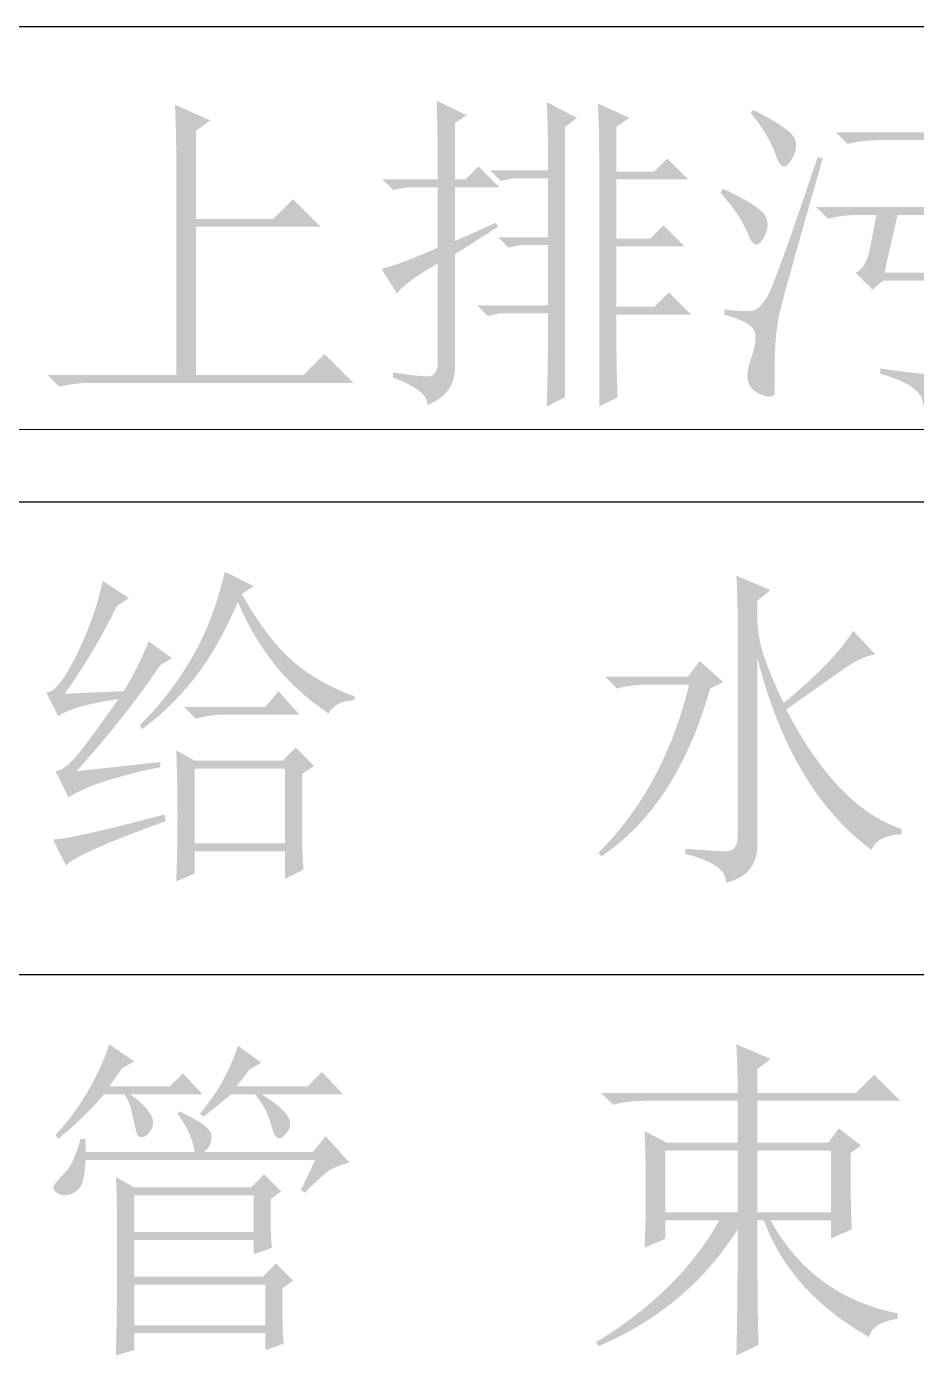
# Model space of a CAD drawing. Header units: millimetres. Extents: x 0 to 841, y 0 to 1189.
# Drawn here: x 690.33 to 704.44, y 104.22 to 125.29 of the extents above; entities that cross this region are included whole.
import ezdxf

# ---------------------------------------------------------------- set-up
doc = ezdxf.new("R2010")
doc.units = ezdxf.units.MM
doc.layers.add('C00-00-00', color=7, linetype='Continuous')
doc.layers.add('CBF-BF-BF', color=7, linetype='Continuous', true_color=0xbfbfbf)

msp = doc.modelspace()

# ---------------------------------------------------------------- hatches: boundary and pattern name
at = {"layer": 'C00-00-00'}
h = msp.add_hatch(color=256, dxfattribs=at)
edge = h.paths.add_edge_path(flags=0)
edge.add_spline(control_points=[(698.580897, 119.264511), (698.594678, 119.625006), (698.601843, 120.117241), (698.601843, 120.741768), (698.601843, 120.741768), (697.831796, 120.741768), (697.831796, 120.741768), (697.831796, 120.741768), (697.644382, 120.700427), (697.644382, 120.700427), (697.644382, 120.700427), (697.477915, 120.866894), (697.477915, 120.866894), (697.477915, 120.866894), (698.601843, 120.866894), (698.601843, 120.866894), (698.601843, 120.866894), (698.601843, 121.823804), (698.601843, 121.823804), (698.601843, 121.823804), (698.16473, 121.823804), (698.16473, 121.823804), (698.16473, 121.823804), (697.977317, 121.782463), (697.977317, 121.782463), (697.977317, 121.782463), (697.810849, 121.94893), (697.810849, 121.94893), (697.810849, 121.94893), (698.601843, 121.94893), (698.601843, 121.94893), (698.601843, 121.94893), (698.601843, 122.884893), (698.601843, 122.884893), (698.601843, 122.884893), (698.06055, 122.884893), (698.06055, 122.884893), (698.06055, 122.884893), (697.852742, 122.843552), (697.852742, 122.843552), (697.852742, 122.843552), (697.686275, 123.010019), (697.686275, 123.010019), (697.686275, 123.010019), (698.601843, 123.010019), (698.601843, 123.010019), (698.601843, 123.5232), (698.594678, 123.883695), (698.580897, 124.092055), (698.580897, 124.092055), (699.059352, 123.842354), (699.059352, 123.842354), (699.059352, 123.842354), (698.87249, 123.696833), (698.87249, 123.696833), (698.87249, 123.696833), (698.87249, 119.410032), (698.87249, 119.410032), (698.87249, 119.410032), (698.580897, 119.264511), (698.580897, 119.264511)], knot_values=[0, 0, 0, 0, 1, 1, 1, 2, 2, 2, 3, 3, 3, 4, 4, 4, 5, 5, 5, 6, 6, 6, 7, 7, 7, 8, 8, 8, 9, 9, 9, 10, 10, 10, 11, 11, 11, 12, 12, 12, 13, 13, 13, 14, 14, 14, 15, 15, 15, 16, 16, 16, 17, 17, 17, 18, 18, 18, 19, 19, 19, 20, 20, 20, 20], degree=3, periodic=1)
edge = h.paths.add_edge_path(flags=0)
edge.add_spline(control_points=[(699.683879, 120.720822), (699.683879, 120.179529), (699.690494, 119.742966), (699.704825, 119.410032), (699.704825, 119.410032), (699.413232, 119.264511), (699.413232, 119.264511), (699.413232, 119.264511), (699.413232, 123.114199), (699.413232, 123.114199), (699.413232, 123.502254), (699.406067, 123.821408), (699.392286, 124.071108), (699.392286, 124.071108), (699.891687, 123.842354), (699.891687, 123.842354), (699.891687, 123.842354), (699.683879, 123.696833), (699.683879, 123.696833), (699.683879, 123.696833), (699.683879, 122.989073), (699.683879, 122.989073), (699.683879, 122.989073), (700.28746, 122.989073), (700.28746, 122.989073), (700.28746, 122.989073), (700.495268, 123.197432), (700.495268, 123.197432), (700.495268, 123.197432), (700.828202, 122.864498), (700.828202, 122.864498), (700.828202, 122.864498), (699.683879, 122.864498), (699.683879, 122.864498), (699.683879, 122.864498), (699.683879, 121.927983), (699.683879, 121.927983), (699.683879, 121.927983), (700.224621, 121.927983), (700.224621, 121.927983), (700.224621, 121.927983), (700.432981, 122.135792), (700.432981, 122.135792), (700.432981, 122.135792), (700.765915, 121.802857), (700.765915, 121.802857), (700.765915, 121.802857), (699.683879, 121.802857), (699.683879, 121.802857), (699.683879, 121.802857), (699.683879, 120.845948), (699.683879, 120.845948), (699.683879, 120.845948), (700.28746, 120.845948), (700.28746, 120.845948), (700.28746, 120.845948), (700.516214, 121.074702), (700.516214, 121.074702), (700.516214, 121.074702), (700.870094, 120.720822), (700.870094, 120.720822), (700.870094, 120.720822), (699.683879, 120.720822), (699.683879, 120.720822)], knot_values=[0, 0, 0, 0, 1, 1, 1, 2, 2, 2, 3, 3, 3, 4, 4, 4, 5, 5, 5, 6, 6, 6, 7, 7, 7, 8, 8, 8, 9, 9, 9, 10, 10, 10, 11, 11, 11, 12, 12, 12, 13, 13, 13, 14, 14, 14, 15, 15, 15, 16, 16, 16, 17, 17, 17, 18, 18, 18, 19, 19, 19, 20, 20, 20, 21, 21, 21, 21], degree=3, periodic=1)
edge = h.paths.add_edge_path(flags=0)
edge.add_spline(control_points=[(696.85394, 122.864498), (696.85394, 123.432801), (696.846774, 123.848969), (696.832994, 124.113001), (696.832994, 124.113001), (697.311448, 123.883695), (697.311448, 123.883695), (697.311448, 123.883695), (697.124586, 123.759121), (697.124586, 123.759121), (697.124586, 123.759121), (697.124586, 122.864498), (697.124586, 122.864498), (697.124586, 122.864498), (697.291053, 122.864498), (697.291053, 122.864498), (697.291053, 122.864498), (697.498862, 123.072306), (697.498862, 123.072306), (697.498862, 123.072306), (697.831796, 122.739372), (697.831796, 122.739372), (697.831796, 122.739372), (697.124586, 122.739372), (697.124586, 122.739372), (697.124586, 122.739372), (697.124586, 121.886091), (697.124586, 121.886091), (697.124586, 121.886091), (697.769508, 122.177684), (697.769508, 122.177684), (697.769508, 122.177684), (697.810849, 122.115397), (697.810849, 122.115397), (697.810849, 122.115397), (697.124586, 121.678283), (697.124586, 121.678283), (697.124586, 121.678283), (697.124586, 119.909433), (697.124586, 119.909433), (697.137816, 119.618391), (696.992295, 119.410032), (696.687473, 119.284906), (696.701253, 119.438144), (696.521006, 119.583665), (696.146179, 119.72202), (696.146179, 119.72202), (696.146179, 119.805253), (696.146179, 119.805253), (696.40966, 119.763361), (696.593766, 119.742966), (696.697946, 119.742966), (696.801574, 119.742966), (696.85394, 119.8262), (696.85394, 119.992667), (696.85394, 119.992667), (696.85394, 121.532762), (696.85394, 121.532762), (696.492894, 121.324403), (696.27792, 121.16455), (696.209018, 121.053756), (696.209018, 121.053756), (695.959317, 121.449529), (695.959317, 121.449529), (696.111453, 121.477089), (696.40966, 121.587884), (696.85394, 121.782463), (696.85394, 121.782463), (696.85394, 122.739372), (696.85394, 122.739372), (696.85394, 122.739372), (696.354539, 122.739372), (696.354539, 122.739372), (696.354539, 122.739372), (696.146179, 122.698031), (696.146179, 122.698031), (696.146179, 122.698031), (695.979712, 122.864498), (695.979712, 122.864498), (695.979712, 122.864498), (696.85394, 122.864498), (696.85394, 122.864498)], knot_values=[0, 0, 0, 0, 1, 1, 1, 2, 2, 2, 3, 3, 3, 4, 4, 4, 5, 5, 5, 6, 6, 6, 7, 7, 7, 8, 8, 8, 9, 9, 9, 10, 10, 10, 11, 11, 11, 12, 12, 12, 13, 13, 13, 14, 14, 14, 15, 15, 15, 16, 16, 16, 17, 17, 17, 18, 18, 18, 19, 19, 19, 20, 20, 20, 21, 21, 21, 22, 22, 22, 23, 23, 23, 24, 24, 24, 25, 25, 25, 26, 26, 26, 27, 27, 27, 27], degree=3, periodic=1)
h = msp.add_hatch(color=256, dxfattribs=at)
edge = h.paths.add_edge_path(flags=0)
edge.add_spline(control_points=[(692.685209, 124.050162), (692.685209, 124.050162), (693.246897, 123.800462), (693.246897, 123.800462), (693.246897, 123.800462), (693.018143, 123.633995), (693.018143, 123.633995), (693.018143, 123.633995), (693.018143, 122.239971), (693.018143, 122.239971), (693.018143, 122.239971), (694.245699, 122.239971), (694.245699, 122.239971), (694.245699, 122.239971), (694.557687, 122.551959), (694.557687, 122.551959), (694.557687, 122.551959), (694.994801, 122.115397), (694.994801, 122.115397), (694.994801, 122.115397), (693.018143, 122.115397), (693.018143, 122.115397), (693.018143, 122.115397), (693.018143, 119.763912), (693.018143, 119.763912), (693.018143, 119.763912), (694.724154, 119.763912), (694.724154, 119.763912), (694.724154, 119.763912), (695.057088, 120.096846), (695.057088, 120.096846), (695.057088, 120.096846), (695.515148, 119.638786), (695.515148, 119.638786), (695.515148, 119.638786), (691.353473, 119.638786), (691.353473, 119.638786), (691.172674, 119.638786), (691.006207, 119.618391), (690.854072, 119.576499), (690.854072, 119.576499), (690.666659, 119.763912), (690.666659, 119.763912), (690.666659, 119.763912), (692.706155, 119.763912), (692.706155, 119.763912), (692.706155, 119.763912), (692.706155, 123.259719), (692.706155, 123.259719), (692.706155, 123.508869), (692.698989, 123.77235), (692.685209, 124.050162), (692.685209, 124.050162), (692.685209, 124.050162), (692.685209, 124.050162)], knot_values=[0, 0, 0, 0, 1, 1, 1, 2, 2, 2, 3, 3, 3, 4, 4, 4, 5, 5, 5, 6, 6, 6, 7, 7, 7, 8, 8, 8, 9, 9, 9, 10, 10, 10, 11, 11, 11, 12, 12, 12, 13, 13, 13, 14, 14, 14, 15, 15, 15, 16, 16, 16, 17, 17, 17, 18, 18, 18, 18], degree=3, periodic=1)
h = msp.add_hatch(color=256, dxfattribs=at)
edge = h.paths.add_edge_path(flags=0)
edge.add_spline(control_points=[(703.165796, 123.6136), (703.165796, 123.6136), (705.080166, 123.6136), (705.080166, 123.6136), (705.080166, 123.6136), (705.371759, 123.883695), (705.371759, 123.883695), (705.371759, 123.883695), (705.725088, 123.488474), (705.725088, 123.488474), (705.725088, 123.488474), (703.85261, 123.488474), (703.85261, 123.488474), (703.671811, 123.488474), (703.505344, 123.467528), (703.353209, 123.426186), (703.353209, 123.426186), (703.165796, 123.6136), (703.165796, 123.6136)], knot_values=[0, 0, 0, 0, 1, 1, 1, 2, 2, 2, 3, 3, 3, 4, 4, 4, 5, 5, 5, 6, 6, 6, 6], degree=3, periodic=1)
edge = h.paths.add_edge_path(flags=0)
edge.add_spline(control_points=[(704.143652, 122.302259), (704.143652, 122.302259), (703.935843, 121.38669), (703.935843, 121.38669), (703.935843, 121.38669), (705.308921, 121.38669), (705.308921, 121.38669), (705.308921, 121.38669), (705.454993, 121.615996), (705.454993, 121.615996), (705.454993, 121.615996), (705.808322, 121.345349), (705.808322, 121.345349), (705.808322, 121.345349), (705.62146, 121.199828), (705.62146, 121.199828), (705.565787, 120.700427), (705.496334, 120.315127), (705.4131, 120.044481), (705.329867, 119.773834), (705.211907, 119.590279), (705.05922, 119.493265), (704.906534, 119.396252), (704.733452, 119.326798), (704.539424, 119.284906), (704.566985, 119.479485), (704.344845, 119.645952), (703.873556, 119.784858), (703.873556, 119.784858), (703.873556, 119.868092), (703.873556, 119.868092), (704.331065, 119.798639), (704.63258, 119.767219), (704.7781, 119.774385), (704.923621, 119.781), (705.038274, 119.902267), (705.121507, 120.138187), (705.204741, 120.374107), (705.274194, 120.748383), (705.329867, 121.262115), (705.329867, 121.262115), (703.914897, 121.262115), (703.914897, 121.262115), (703.914897, 121.262115), (703.74843, 121.116594), (703.74843, 121.116594), (703.74843, 121.116594), (703.477784, 121.38669), (703.477784, 121.38669), (703.588578, 121.428582), (703.664645, 121.557015), (703.706538, 121.771989), (703.74843, 121.986963), (703.783157, 122.163352), (703.810718, 122.302259), (703.810718, 122.302259), (703.540622, 122.302259), (703.540622, 122.302259), (703.359823, 122.302259), (703.193356, 122.281312), (703.041221, 122.239971), (703.041221, 122.239971), (702.853808, 122.427384), (702.853808, 122.427384), (702.853808, 122.427384), (705.392154, 122.427384), (705.392154, 122.427384), (705.392154, 122.427384), (705.746034, 122.739372), (705.746034, 122.739372), (705.746034, 122.739372), (706.141256, 122.302259), (706.141256, 122.302259), (706.141256, 122.302259), (704.143652, 122.302259), (704.143652, 122.302259)], knot_values=[0, 0, 0, 0, 1, 1, 1, 2, 2, 2, 3, 3, 3, 4, 4, 4, 5, 5, 5, 6, 6, 6, 7, 7, 7, 8, 8, 8, 9, 9, 9, 10, 10, 10, 11, 11, 11, 12, 12, 12, 13, 13, 13, 14, 14, 14, 15, 15, 15, 16, 16, 16, 17, 17, 17, 18, 18, 18, 19, 19, 19, 20, 20, 20, 21, 21, 21, 22, 22, 22, 23, 23, 23, 24, 24, 24, 25, 25, 25, 25], degree=3, periodic=1)
edge = h.paths.add_edge_path(flags=0)
edge.add_spline(control_points=[(702.957988, 123.197432), (702.527488, 121.699229), (702.294876, 120.863035), (702.2607, 120.689954), (702.225974, 120.516321), (702.205027, 120.304654), (702.198413, 120.054954), (702.191247, 119.805253), (702.191247, 119.625557), (702.198413, 119.514212), (702.205027, 119.403417), (702.118487, 119.389637), (701.938239, 119.472871), (701.757441, 119.556104), (701.716099, 119.733044), (701.813113, 120.00314), (701.910127, 120.273235), (701.917293, 120.446868), (701.83406, 120.522936), (701.750826, 120.599003), (701.605305, 120.665149), (701.396946, 120.720822), (701.396946, 120.720822), (701.396946, 120.804055), (701.396946, 120.804055), (701.646646, 120.776495), (701.799333, 120.769329), (701.855006, 120.783109), (701.910127, 120.79689), (701.97958, 120.863035), (702.062814, 120.980996), (702.146047, 121.098956), (702.416694, 121.844199), (702.874754, 123.217827), (702.874754, 123.217827), (702.957988, 123.197432), (702.957988, 123.197432)], knot_values=[0, 0, 0, 0, 1, 1, 1, 2, 2, 2, 3, 3, 3, 4, 4, 4, 5, 5, 5, 6, 6, 6, 7, 7, 7, 8, 8, 8, 9, 9, 9, 10, 10, 10, 11, 11, 11, 12, 12, 12, 12], degree=3, periodic=1)
edge = h.paths.add_edge_path(flags=0)
edge.add_spline(control_points=[(701.376551, 122.718426), (701.792167, 122.524398), (702.020922, 122.371712), (702.062814, 122.260917), (702.104706, 122.149572), (702.08376, 122.031612), (702.000527, 121.907037), (701.917293, 121.781911), (701.841225, 121.813331), (701.771772, 122.000744), (701.702319, 122.188157), (701.556247, 122.406438), (701.334659, 122.656139), (701.334659, 122.656139), (701.376551, 122.718426), (701.376551, 122.718426)], knot_values=[0, 0, 0, 0, 1, 1, 1, 2, 2, 2, 3, 3, 3, 4, 4, 4, 5, 5, 5, 5], degree=3, periodic=1)
edge = h.paths.add_edge_path(flags=0)
edge.add_spline(control_points=[(701.855006, 123.966929), (702.243061, 123.772901), (702.461894, 123.623522), (702.510401, 123.519893), (702.558908, 123.415713), (702.537961, 123.294446), (702.447562, 123.15554), (702.357163, 123.016634), (702.281095, 123.044746), (702.218808, 123.238773), (702.15652, 123.432801), (702.021473, 123.662107), (701.813113, 123.925588), (701.813113, 123.925588), (701.855006, 123.966929), (701.855006, 123.966929)], knot_values=[0, 0, 0, 0, 1, 1, 1, 2, 2, 2, 3, 3, 3, 4, 4, 4, 5, 5, 5, 5], degree=3, periodic=1)
h = msp.add_hatch(color=256, dxfattribs=at)
edge = h.paths.add_edge_path(flags=0)
edge.add_spline(control_points=[(693.933711, 116.415705), (693.933711, 116.415705), (693.746298, 116.291131), (693.746298, 116.291131), (693.995999, 115.846851), (694.252865, 115.503444), (694.516346, 115.260909), (694.779827, 115.017823), (695.119376, 114.819937), (695.536094, 114.667802), (695.536094, 114.667802), (695.536094, 114.605514), (695.536094, 114.605514), (695.341515, 114.605514), (695.202609, 114.536061), (695.119927, 114.397155), (694.772661, 114.633075), (694.484927, 114.896556), (694.256172, 115.188149), (694.026867, 115.479191), (693.836146, 115.80551), (693.684011, 116.166005), (693.489432, 115.707945), (693.270599, 115.319338), (693.028065, 115.000736), (692.78553, 114.681582), (692.497796, 114.397155), (692.164862, 114.147454), (692.164862, 114.147454), (692.123521, 114.210293), (692.123521, 114.210293), (692.414562, 114.487554), (692.68135, 114.827103), (692.924436, 115.22949), (693.166971, 115.631877), (693.351077, 116.103166), (693.475652, 116.64446), (693.475652, 116.64446), (693.933711, 116.415705), (693.933711, 116.415705)], knot_values=[0, 0, 0, 0, 1, 1, 1, 2, 2, 2, 3, 3, 3, 4, 4, 4, 5, 5, 5, 6, 6, 6, 7, 7, 7, 8, 8, 8, 9, 9, 9, 10, 10, 10, 11, 11, 11, 12, 12, 12, 13, 13, 13, 13], degree=3, periodic=1)
edge = h.paths.add_edge_path(flags=0)
edge.add_spline(control_points=[(692.83073, 114.501335), (692.83073, 114.501335), (694.121125, 114.501335), (694.121125, 114.501335), (694.121125, 114.501335), (694.328933, 114.751035), (694.328933, 114.751035), (694.328933, 114.751035), (694.661867, 114.37676), (694.661867, 114.37676), (694.661867, 114.37676), (693.413364, 114.37676), (693.413364, 114.37676), (693.302019, 114.37676), (693.170278, 114.355814), (693.018143, 114.313921), (693.018143, 114.313921), (692.83073, 114.501335), (692.83073, 114.501335)], knot_values=[0, 0, 0, 0, 1, 1, 1, 2, 2, 2, 3, 3, 3, 4, 4, 4, 5, 5, 5, 6, 6, 6, 6], degree=3, periodic=1)
edge = h.paths.add_edge_path(flags=0)
edge.add_spline(control_points=[(692.706155, 111.733683), (692.719384, 112.066617), (692.72655, 112.413331), (692.72655, 112.773826), (692.72655, 113.134321), (692.719384, 113.481586), (692.706155, 113.81452), (692.706155, 113.81452), (692.997197, 113.648053), (692.997197, 113.648053), (692.997197, 113.648053), (694.39122, 113.648053), (694.39122, 113.648053), (694.39122, 113.648053), (694.59958, 113.856413), (694.59958, 113.856413), (694.59958, 113.856413), (694.890621, 113.56482), (694.890621, 113.56482), (694.890621, 113.56482), (694.703759, 113.440245), (694.703759, 113.440245), (694.703759, 113.440245), (694.703759, 112.399551), (694.703759, 112.399551), (694.703759, 112.274425), (694.710374, 112.115124), (694.724154, 111.921096), (694.724154, 111.921096), (694.433113, 111.775575), (694.433113, 111.775575), (694.433113, 111.775575), (694.433113, 112.212138), (694.433113, 112.212138), (694.433113, 112.212138), (692.997197, 112.212138), (692.997197, 112.212138), (692.997197, 112.212138), (692.997197, 111.858809), (692.997197, 111.858809), (692.997197, 111.858809), (692.706155, 111.733683), (692.706155, 111.733683)], knot_values=[0, 0, 0, 0, 1, 1, 1, 2, 2, 2, 3, 3, 3, 4, 4, 4, 5, 5, 5, 6, 6, 6, 7, 7, 7, 8, 8, 8, 9, 9, 9, 10, 10, 10, 11, 11, 11, 12, 12, 12, 13, 13, 13, 14, 14, 14, 14], degree=3, periodic=1)
edge = h.paths.add_edge_path(flags=0)
edge.add_spline(control_points=[(692.997197, 113.523479), (692.997197, 113.523479), (692.997197, 112.337264), (692.997197, 112.337264), (692.997197, 112.337264), (694.433113, 112.337264), (694.433113, 112.337264), (694.433113, 112.337264), (694.433113, 113.523479), (694.433113, 113.523479), (694.433113, 113.523479), (692.997197, 113.523479), (692.997197, 113.523479)], knot_values=[0, 0, 0, 0, 1, 1, 1, 2, 2, 2, 3, 3, 3, 4, 4, 4, 4], degree=3, periodic=1)
edge = h.paths.add_edge_path(flags=0)
edge.add_spline(control_points=[(691.124718, 113.481586), (691.124718, 113.481586), (692.456455, 113.627658), (692.456455, 113.627658), (692.456455, 113.627658), (692.456455, 113.544425), (692.456455, 113.544425), (692.220534, 113.502533), (691.953195, 113.436387), (691.654988, 113.346539), (691.35678, 113.256139), (691.138499, 113.162433), (690.999593, 113.065419), (690.999593, 113.065419), (690.791784, 113.481586), (690.791784, 113.481586), (690.888798, 113.495367), (690.996285, 113.571435), (691.114245, 113.710341), (691.232205, 113.849247), (691.457652, 114.15462), (691.790586, 114.626461), (691.318746, 114.557007), (690.999593, 114.466608), (690.833126, 114.355814), (690.833126, 114.355814), (690.645712, 114.730089), (690.645712, 114.730089), (690.770287, 114.730089), (690.930139, 114.927424), (691.124167, 115.323197), (691.318195, 115.718418), (691.457101, 116.110332), (691.540886, 116.498939), (691.540886, 116.498939), (691.957053, 116.228292), (691.957053, 116.228292), (691.957053, 116.228292), (691.76964, 116.103717), (691.76964, 116.103717), (691.506159, 115.576204), (691.228347, 115.11153), (690.937305, 114.709694), (690.937305, 114.709694), (691.87382, 114.751035), (691.87382, 114.751035), (692.025955, 115.000736), (692.157696, 115.264217), (692.269041, 115.542029), (692.269041, 115.542029), (692.643317, 115.271382), (692.643317, 115.271382), (692.643317, 115.271382), (692.456455, 115.167203), (692.456455, 115.167203), (692.081628, 114.612129), (691.637349, 114.050441), (691.124718, 113.481586), (691.124718, 113.481586), (691.124718, 113.481586), (691.124718, 113.481586)], knot_values=[0, 0, 0, 0, 1, 1, 1, 2, 2, 2, 3, 3, 3, 4, 4, 4, 5, 5, 5, 6, 6, 6, 7, 7, 7, 8, 8, 8, 9, 9, 9, 10, 10, 10, 11, 11, 11, 12, 12, 12, 13, 13, 13, 14, 14, 14, 15, 15, 15, 16, 16, 16, 17, 17, 17, 18, 18, 18, 19, 19, 19, 20, 20, 20, 20], degree=3, periodic=1)
edge = h.paths.add_edge_path(flags=0)
edge.add_spline(control_points=[(690.749892, 112.399551), (690.930139, 112.399551), (691.51994, 112.531291), (692.518742, 112.795323), (692.518742, 112.795323), (692.539688, 112.691144), (692.539688, 112.691144), (691.582227, 112.343878), (691.055265, 112.108509), (690.958251, 111.983383), (690.958251, 111.983383), (690.749892, 112.399551), (690.749892, 112.399551)], knot_values=[0, 0, 0, 0, 1, 1, 1, 2, 2, 2, 3, 3, 3, 4, 4, 4, 4], degree=3, periodic=1)
h = msp.add_hatch(color=256, dxfattribs=at)
edge = h.paths.add_edge_path(flags=0)
edge.add_spline(control_points=[(701.588378, 116.582172), (701.588378, 116.582172), (702.12912, 116.353418), (702.12912, 116.353418), (702.12912, 116.353418), (701.921312, 116.186951), (701.921312, 116.186951), (701.90698, 115.867797), (701.934541, 115.597151), (702.003994, 115.375562), (702.073448, 115.153422), (702.184242, 114.882776), (702.33748, 114.563622), (702.878222, 115.00735), (703.245882, 115.388791), (703.43991, 115.708496), (703.43991, 115.708496), (703.79379, 115.33367), (703.79379, 115.33367), (703.654884, 115.319338), (703.477944, 115.236105), (703.26297, 115.083969), (703.047996, 114.931283), (702.753096, 114.723474), (702.378821, 114.459994), (702.919563, 113.419299), (703.529758, 112.787606), (704.209958, 112.566018), (704.209958, 112.566018), (704.209958, 112.482784), (704.209958, 112.482784), (703.946477, 112.469004), (703.786625, 112.38577), (703.731503, 112.233084), (702.884836, 112.85706), (702.281807, 113.870193), (701.921312, 115.271382), (701.921312, 115.271382), (701.921312, 112.35821), (701.921312, 112.35821), (701.934541, 112.011495), (701.768074, 111.796521), (701.421911, 111.712737), (701.43514, 111.907316), (701.220166, 112.060002), (700.776438, 112.170796), (700.776438, 112.170796), (700.776438, 112.25403), (700.776438, 112.25403), (701.095592, 112.226469), (701.313873, 112.212138), (701.431833, 112.212138), (701.549793, 112.212138), (701.608773, 112.295371), (701.608773, 112.462389), (701.608773, 112.462389), (701.608773, 115.812125), (701.608773, 115.812125), (701.608773, 116.075606), (701.601607, 116.332472), (701.588378, 116.582172), (701.588378, 116.582172), (701.588378, 116.582172), (701.588378, 116.582172)], knot_values=[0, 0, 0, 0, 1, 1, 1, 2, 2, 2, 3, 3, 3, 4, 4, 4, 5, 5, 5, 6, 6, 6, 7, 7, 7, 8, 8, 8, 9, 9, 9, 10, 10, 10, 11, 11, 11, 12, 12, 12, 13, 13, 13, 14, 14, 14, 15, 15, 15, 16, 16, 16, 17, 17, 17, 18, 18, 18, 19, 19, 19, 20, 20, 20, 21, 21, 21, 21], degree=3, periodic=1)
edge = h.paths.add_edge_path(flags=0)
edge.add_spline(control_points=[(699.444702, 112.128904), (699.444702, 112.128904), (699.403361, 112.191743), (699.403361, 112.191743), (700.09679, 112.885171), (700.575244, 113.772628), (700.839276, 114.855215), (700.839276, 114.855215), (700.193803, 114.855215), (700.193803, 114.855215), (700.013556, 114.855215), (699.847089, 114.834269), (699.694402, 114.792928), (699.694402, 114.792928), (699.50754, 114.97979), (699.50754, 114.97979), (699.50754, 114.97979), (700.81833, 114.97979), (700.81833, 114.97979), (700.81833, 114.97979), (701.005744, 115.22949), (701.005744, 115.22949), (701.005744, 115.22949), (701.380019, 114.896556), (701.380019, 114.896556), (701.380019, 114.896556), (701.172211, 114.792928), (701.172211, 114.792928), (700.824945, 113.558205), (700.249476, 112.670198), (699.444702, 112.128904), (699.444702, 112.128904), (699.444702, 112.128904), (699.444702, 112.128904)], knot_values=[0, 0, 0, 0, 1, 1, 1, 2, 2, 2, 3, 3, 3, 4, 4, 4, 5, 5, 5, 6, 6, 6, 7, 7, 7, 8, 8, 8, 9, 9, 9, 10, 10, 10, 11, 11, 11, 11], degree=3, periodic=1)
h = msp.add_hatch(color=256, dxfattribs=at)
edge = h.paths.add_edge_path(flags=0)
edge.add_spline(control_points=[(694.682813, 106.840598), (694.682813, 106.840598), (694.911567, 107.319053), (694.911567, 107.319053), (694.911567, 107.319053), (691.270239, 107.319053), (691.270239, 107.319053), (691.255908, 107.096913), (691.228347, 106.954699), (691.187006, 106.892412), (691.145113, 106.830125), (691.086133, 106.788783), (691.010066, 106.767837), (690.933447, 106.746891), (690.867301, 106.756813), (690.812179, 106.798705), (690.756507, 106.840598), (690.746034, 106.885797), (690.78076, 106.934304), (690.815487, 106.982811), (690.863994, 107.037933), (690.926832, 107.100771), (690.989119, 107.163059), (691.040934, 107.242985), (691.082826, 107.339999), (691.124167, 107.437013), (691.158894, 107.540641), (691.187006, 107.651987), (691.187006, 107.651987), (691.270239, 107.651987), (691.270239, 107.651987), (691.270239, 107.651987), (691.270239, 107.444178), (691.270239, 107.444178), (691.270239, 107.444178), (692.997197, 107.444178), (692.997197, 107.444178), (692.982865, 107.541192), (692.955304, 107.638206), (692.913963, 107.73522), (692.872071, 107.832234), (692.809784, 107.936414), (692.72655, 108.047759), (692.72655, 108.047759), (692.747496, 108.0891), (692.747496, 108.0891), (693.094211, 107.936414), (693.267843, 107.804673), (693.267843, 107.693879), (693.267843, 107.582533), (693.225951, 107.4993), (693.142718, 107.444178), (693.142718, 107.444178), (694.870226, 107.444178), (694.870226, 107.444178), (694.870226, 107.444178), (695.078034, 107.693879), (695.078034, 107.693879), (695.078034, 107.693879), (695.452861, 107.277711), (695.452861, 107.277711), (695.299623, 107.235819), (695.188829, 107.190619), (695.119376, 107.142112), (695.049922, 107.093605), (694.925348, 106.978953), (694.7451, 106.799257), (694.7451, 106.799257), (694.682813, 106.840598), (694.682813, 106.840598)], knot_values=[0, 0, 0, 0, 1, 1, 1, 2, 2, 2, 3, 3, 3, 4, 4, 4, 5, 5, 5, 6, 6, 6, 7, 7, 7, 8, 8, 8, 9, 9, 9, 10, 10, 10, 11, 11, 11, 12, 12, 12, 13, 13, 13, 14, 14, 14, 15, 15, 15, 16, 16, 16, 17, 17, 17, 18, 18, 18, 19, 19, 19, 20, 20, 20, 21, 21, 21, 22, 22, 22, 23, 23, 23, 23], degree=3, periodic=1)
edge = h.paths.add_edge_path(flags=0)
edge.add_spline(control_points=[(694.39122, 105.280107), (694.39122, 105.127421), (694.39122, 104.971427), (694.39122, 104.811574), (694.39122, 104.652273), (694.397835, 104.517225), (694.412166, 104.40588), (694.412166, 104.40588), (694.121125, 104.3017), (694.121125, 104.3017), (694.121125, 104.3017), (694.121125, 104.572347), (694.121125, 104.572347), (694.121125, 104.572347), (692.040287, 104.572347), (692.040287, 104.572347), (692.040287, 104.572347), (692.040287, 104.3017), (692.040287, 104.3017), (692.040287, 104.3017), (691.748694, 104.218467), (691.748694, 104.218467), (691.762474, 104.690307), (691.76964, 105.231049), (691.76964, 105.841796), (691.76964, 106.451991), (691.762474, 106.854378), (691.748694, 107.048957), (691.748694, 107.048957), (692.040287, 106.88249), (692.040287, 106.88249), (692.040287, 106.88249), (693.891819, 106.88249), (693.891819, 106.88249), (693.891819, 106.88249), (694.100178, 107.090298), (694.100178, 107.090298), (694.100178, 107.090298), (694.370825, 106.819651), (694.370825, 106.819651), (694.370825, 106.819651), (694.204358, 106.695077), (694.204358, 106.695077), (694.204358, 106.695077), (694.204358, 106.278909), (694.204358, 106.278909), (694.204358, 106.153783), (694.210973, 106.035823), (694.224753, 105.925029), (694.224753, 105.925029), (693.933711, 105.820849), (693.933711, 105.820849), (693.933711, 105.820849), (693.933711, 106.050155), (693.933711, 106.050155), (693.933711, 106.050155), (692.040287, 106.050155), (692.040287, 106.050155), (692.040287, 106.050155), (692.040287, 105.46752), (692.040287, 105.46752), (692.040287, 105.46752), (694.079232, 105.46752), (694.079232, 105.46752), (694.079232, 105.46752), (694.287592, 105.675329), (694.287592, 105.675329), (694.287592, 105.675329), (694.557687, 105.404682), (694.557687, 105.404682), (694.557687, 105.404682), (694.39122, 105.280107), (694.39122, 105.280107)], knot_values=[0, 0, 0, 0, 1, 1, 1, 2, 2, 2, 3, 3, 3, 4, 4, 4, 5, 5, 5, 6, 6, 6, 7, 7, 7, 8, 8, 8, 9, 9, 9, 10, 10, 10, 11, 11, 11, 12, 12, 12, 13, 13, 13, 14, 14, 14, 15, 15, 15, 16, 16, 16, 17, 17, 17, 18, 18, 18, 19, 19, 19, 20, 20, 20, 21, 21, 21, 22, 22, 22, 23, 23, 23, 24, 24, 24, 24], degree=3, periodic=1)
edge = h.paths.add_edge_path(flags=0)
edge.add_spline(control_points=[(692.040287, 106.757364), (692.040287, 106.757364), (692.040287, 106.17473), (692.040287, 106.17473), (692.040287, 106.17473), (693.933711, 106.17473), (693.933711, 106.17473), (693.933711, 106.17473), (693.933711, 106.757364), (693.933711, 106.757364), (693.933711, 106.757364), (692.040287, 106.757364), (692.040287, 106.757364)], knot_values=[0, 0, 0, 0, 1, 1, 1, 2, 2, 2, 3, 3, 3, 4, 4, 4, 4], degree=3, periodic=1)
edge = h.paths.add_edge_path(flags=0)
edge.add_spline(control_points=[(692.040287, 105.342395), (692.040287, 105.342395), (692.040287, 104.697473), (692.040287, 104.697473), (692.040287, 104.697473), (694.121125, 104.697473), (694.121125, 104.697473), (694.121125, 104.697473), (694.121125, 105.342395), (694.121125, 105.342395), (694.121125, 105.342395), (692.040287, 105.342395), (692.040287, 105.342395)], knot_values=[0, 0, 0, 0, 1, 1, 1, 2, 2, 2, 3, 3, 3, 4, 4, 4, 4], degree=3, periodic=1)
edge = h.paths.add_edge_path(flags=0)
edge.add_spline(control_points=[(691.644514, 109.15019), (691.644514, 109.15019), (692.040287, 108.880094), (692.040287, 108.880094), (692.040287, 108.880094), (691.852874, 108.775915), (691.852874, 108.775915), (691.852874, 108.775915), (691.644514, 108.484322), (691.644514, 108.484322), (691.644514, 108.484322), (692.601975, 108.484322), (692.601975, 108.484322), (692.601975, 108.484322), (692.809784, 108.692681), (692.809784, 108.692681), (692.809784, 108.692681), (693.122323, 108.359747), (693.122323, 108.359747), (693.122323, 108.359747), (691.977448, 108.359747), (691.977448, 108.359747), (692.130135, 108.248401), (692.234315, 108.14808), (692.289988, 108.057681), (692.345109, 107.967282), (692.355582, 107.887907), (692.320856, 107.818454), (692.286129, 107.749), (692.240929, 107.704352), (692.185808, 107.683406), (692.130135, 107.66246), (692.092101, 107.693328), (692.071155, 107.776561), (692.050209, 107.859795), (692.025955, 107.963974), (691.998395, 108.0891), (691.970834, 108.213675), (691.928942, 108.304074), (691.87382, 108.359747), (691.87382, 108.359747), (691.561281, 108.359747), (691.561281, 108.359747), (691.381034, 108.137607), (691.138499, 107.901687), (690.833126, 107.651987), (690.833126, 107.651987), (690.791784, 107.714825), (690.791784, 107.714825), (690.985812, 107.922633), (691.155586, 108.151388), (691.301107, 108.401088), (691.446628, 108.650789), (691.561281, 108.900489), (691.644514, 109.15019), (691.644514, 109.15019), (691.644514, 109.15019), (691.644514, 109.15019)], knot_values=[0, 0, 0, 0, 1, 1, 1, 2, 2, 2, 3, 3, 3, 4, 4, 4, 5, 5, 5, 6, 6, 6, 7, 7, 7, 8, 8, 8, 9, 9, 9, 10, 10, 10, 11, 11, 11, 12, 12, 12, 13, 13, 13, 14, 14, 14, 15, 15, 15, 16, 16, 16, 17, 17, 17, 18, 18, 18, 19, 19, 19, 19], degree=3, periodic=1)
edge = h.paths.add_edge_path(flags=0)
edge.add_spline(control_points=[(693.684011, 109.129795), (693.684011, 109.129795), (694.058286, 108.859148), (694.058286, 108.859148), (694.058286, 108.859148), (693.871424, 108.754968), (693.871424, 108.754968), (693.871424, 108.754968), (693.663065, 108.484322), (693.663065, 108.484322), (693.663065, 108.484322), (694.786993, 108.484322), (694.786993, 108.484322), (694.786993, 108.484322), (695.015747, 108.713627), (695.015747, 108.713627), (695.015747, 108.713627), (695.348681, 108.359747), (695.348681, 108.359747), (695.348681, 108.359747), (694.058286, 108.359747), (694.058286, 108.359747), (694.238534, 108.248401), (694.363659, 108.151388), (694.433113, 108.068154), (694.502566, 107.984921), (694.526819, 107.908853), (694.505873, 107.8394), (694.484927, 107.769947), (694.443034, 107.714274), (694.380747, 107.672933), (694.31846, 107.63104), (694.266645, 107.683406), (694.224753, 107.828927), (694.182861, 107.974448), (694.14152, 108.081934), (694.100178, 108.151388), (694.058286, 108.220841), (694.009779, 108.290294), (693.954658, 108.359747), (693.954658, 108.359747), (693.579831, 108.359747), (693.579831, 108.359747), (693.427145, 108.234621), (693.281624, 108.116661), (693.142718, 108.005867), (693.142718, 108.005867), (693.08043, 108.047759), (693.08043, 108.047759), (693.260678, 108.269348), (693.395725, 108.470541), (693.486125, 108.650789), (693.576524, 108.831036), (693.642119, 108.990888), (693.684011, 109.129795), (693.684011, 109.129795), (693.684011, 109.129795), (693.684011, 109.129795)], knot_values=[0, 0, 0, 0, 1, 1, 1, 2, 2, 2, 3, 3, 3, 4, 4, 4, 5, 5, 5, 6, 6, 6, 7, 7, 7, 8, 8, 8, 9, 9, 9, 10, 10, 10, 11, 11, 11, 12, 12, 12, 13, 13, 13, 14, 14, 14, 15, 15, 15, 16, 16, 16, 17, 17, 17, 18, 18, 18, 19, 19, 19, 19], degree=3, periodic=1)
h = msp.add_hatch(color=256, dxfattribs=at)
edge = h.paths.add_edge_path(flags=0)
edge.add_spline(control_points=[(701.921312, 107.465125), (701.921312, 107.465125), (701.921312, 106.486717), (701.921312, 106.486717), (701.921312, 106.486717), (703.086581, 106.486717), (703.086581, 106.486717), (703.086581, 106.486717), (703.086581, 107.465125), (703.086581, 107.465125), (703.086581, 107.465125), (701.921312, 107.465125), (701.921312, 107.465125)], knot_values=[0, 0, 0, 0, 1, 1, 1, 2, 2, 2, 3, 3, 3, 4, 4, 4, 4], degree=3, periodic=1)
edge = h.paths.add_edge_path(flags=0)
edge.add_spline(control_points=[(700.131516, 105.925029), (700.145296, 106.20229), (700.152462, 106.503805), (700.152462, 106.830125), (700.152462, 107.155893), (700.145296, 107.471739), (700.131516, 107.777112), (700.131516, 107.777112), (700.485396, 107.589699), (700.485396, 107.589699), (700.485396, 107.589699), (701.608773, 107.589699), (701.608773, 107.589699), (701.608773, 107.589699), (701.608773, 108.255567), (701.608773, 108.255567), (701.608773, 108.255567), (700.131516, 108.255567), (700.131516, 108.255567), (699.950717, 108.255567), (699.78425, 108.234621), (699.632115, 108.19328), (699.632115, 108.19328), (699.444702, 108.380693), (699.444702, 108.380693), (699.444702, 108.380693), (701.608773, 108.380693), (701.608773, 108.380693), (701.608773, 108.644174), (701.601607, 108.900489), (701.588378, 109.15019), (701.588378, 109.15019), (702.12912, 108.921435), (702.12912, 108.921435), (702.12912, 108.921435), (701.921312, 108.754968), (701.921312, 108.754968), (701.921312, 108.754968), (701.921312, 108.380693), (701.921312, 108.380693), (701.921312, 108.380693), (703.481803, 108.380693), (703.481803, 108.380693), (703.481803, 108.380693), (703.772844, 108.671735), (703.772844, 108.671735), (703.772844, 108.671735), (704.189012, 108.255567), (704.189012, 108.255567), (704.189012, 108.255567), (701.921312, 108.255567), (701.921312, 108.255567), (701.921312, 108.255567), (701.921312, 107.589699), (701.921312, 107.589699), (701.921312, 107.589699), (703.044689, 107.589699), (703.044689, 107.589699), (703.044689, 107.589699), (703.211156, 107.818454), (703.211156, 107.818454), (703.211156, 107.818454), (703.565036, 107.548358), (703.565036, 107.548358), (703.565036, 107.548358), (703.398569, 107.423232), (703.398569, 107.423232), (703.398569, 106.840598), (703.405184, 106.438211), (703.419515, 106.216622), (703.419515, 106.216622), (703.086581, 106.07055), (703.086581, 106.07055), (703.086581, 106.07055), (703.086581, 106.362143), (703.086581, 106.362143), (703.086581, 106.362143), (702.12912, 106.362143), (702.12912, 106.362143), (702.572849, 105.557369), (703.245882, 105.064582), (704.147671, 104.884886), (704.147671, 104.884886), (704.147671, 104.801652), (704.147671, 104.801652), (703.88419, 104.75976), (703.731503, 104.662746), (703.689611, 104.510059), (702.857276, 104.9819), (702.302202, 105.599261), (702.024941, 106.362143), (702.024941, 106.362143), (701.921312, 106.362143), (701.921312, 106.362143), (701.921312, 105.265776), (701.927927, 104.607073), (701.941707, 104.384934), (701.941707, 104.384934), (701.588378, 104.218467), (701.588378, 104.218467), (701.601607, 104.75976), (701.608773, 105.425628), (701.608773, 106.216622), (701.081811, 105.384287), (700.34649, 104.766926), (699.403361, 104.364539), (699.403361, 104.364539), (699.361468, 104.426826), (699.361468, 104.426826), (700.248925, 104.967568), (700.901013, 105.61249), (701.317731, 106.362143), (701.317731, 106.362143), (700.46445, 106.362143), (700.46445, 106.362143), (700.46445, 106.362143), (700.46445, 106.07055), (700.46445, 106.07055), (700.46445, 106.07055), (700.131516, 105.925029), (700.131516, 105.925029)], knot_values=[0, 0, 0, 0, 1, 1, 1, 2, 2, 2, 3, 3, 3, 4, 4, 4, 5, 5, 5, 6, 6, 6, 7, 7, 7, 8, 8, 8, 9, 9, 9, 10, 10, 10, 11, 11, 11, 12, 12, 12, 13, 13, 13, 14, 14, 14, 15, 15, 15, 16, 16, 16, 17, 17, 17, 18, 18, 18, 19, 19, 19, 20, 20, 20, 21, 21, 21, 22, 22, 22, 23, 23, 23, 24, 24, 24, 25, 25, 25, 26, 26, 26, 27, 27, 27, 28, 28, 28, 29, 29, 29, 30, 30, 30, 31, 31, 31, 32, 32, 32, 33, 33, 33, 34, 34, 34, 35, 35, 35, 36, 36, 36, 37, 37, 37, 38, 38, 38, 39, 39, 39, 40, 40, 40, 40], degree=3, periodic=1)
edge = h.paths.add_edge_path(flags=0)
edge.add_spline(control_points=[(700.46445, 107.465125), (700.46445, 107.465125), (700.46445, 106.486717), (700.46445, 106.486717), (700.46445, 106.486717), (701.608773, 106.486717), (701.608773, 106.486717), (701.608773, 106.486717), (701.608773, 107.465125), (701.608773, 107.465125), (701.608773, 107.465125), (700.46445, 107.465125), (700.46445, 107.465125)], knot_values=[0, 0, 0, 0, 1, 1, 1, 2, 2, 2, 3, 3, 3, 4, 4, 4, 4], degree=3, periodic=1)

# ---------------------------------------------------------------- linework, layer by layer
at = {"layer": 'C00-00-00', "lineweight": 25}
for points in [[(673.904333, 125.289028), (673.904333, 125.289028), (795.909, 125.289028), (795.909, 125.289028)], [(673.904333, 117.753694), (673.904333, 117.753694), (795.909, 117.753694), (795.909, 117.753694)], [(673.904333, 110.260694), (673.904333, 110.260694), (795.909, 110.260694), (795.909, 110.260694)]]:
    msp.add_open_spline(points, degree=3, dxfattribs=at)
at = {"layer": 'CBF-BF-BF', "lineweight": 9}
msp.add_lwpolyline([(841.000001, 118.900003), (0, 118.900003)], dxfattribs=at)

doc.saveas('drawing.dxf')
